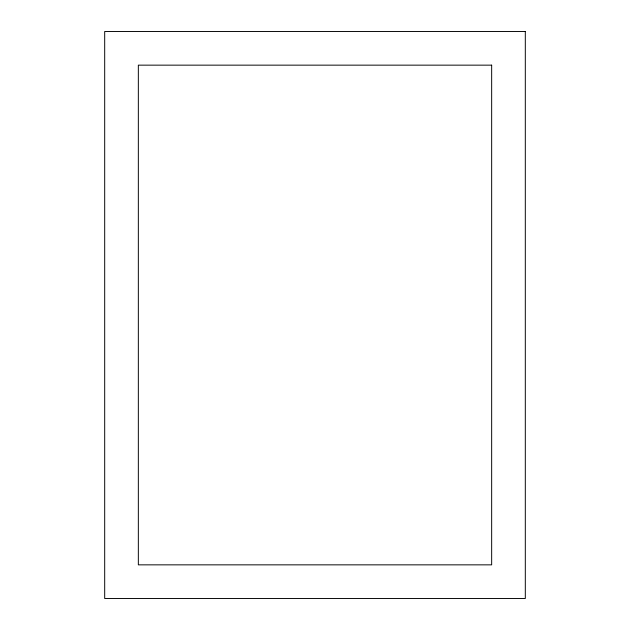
<?xml version="1.0" encoding="UTF-8"?>
<svg xmlns="http://www.w3.org/2000/svg" width="630" height="630" viewBox="0 0 630 630"><rect width="100%" height="100%" fill="white"/><g stroke="black" fill="none" stroke-linecap="round" stroke-linejoin="round"><path stroke-width="0.94" d="M525.31 31.5L104.69 31.5L104.69 598.5L525.31 598.5L525.31 31.5M491.66 65.15L138.34 65.15L138.34 564.85L491.66 564.85L491.66 65.15"/></g></svg>
